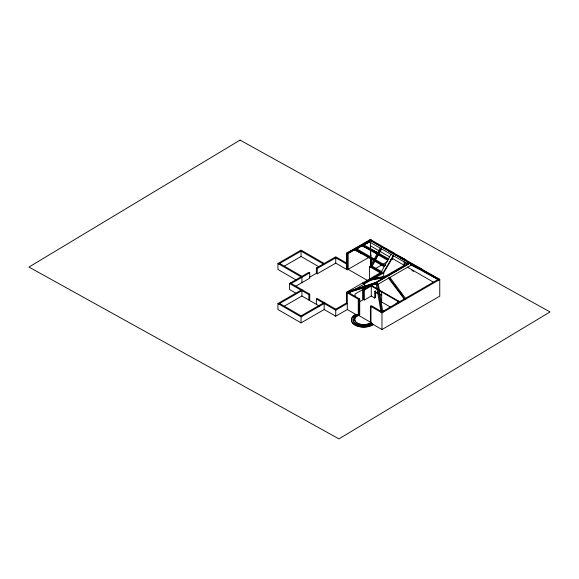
<?xml version="1.0" encoding="UTF-8"?>
<svg xmlns="http://www.w3.org/2000/svg" width="579" height="579" viewBox="0 0 579 579"><rect width="100%" height="100%" fill="white"/><g stroke="black" fill="none" stroke-linecap="round" stroke-linejoin="round"><path stroke-width="0.87" d="M364.488 244.591L369.684 241.537L363.67 244.997M373.882 259.776L376.965 254.123L379.086 253.407L388.922 259.081L387.669 260.304L362.881 245.988L363.019 245.424L369.699 241.566M363.011 244.432C363.713 245.872 365.052 243.889 363.503 245.127M369.54 279.1L369.54 266.644L370.408 266.145L373.491 260.492L356.215 250.504M362.063 245.937L377.356 253.407L380.244 248.13M371.277 266.644L374.36 260.991M377.834 254.622L374.751 260.275L384.579 265.949L385.455 265.457L375.619 259.776L374.751 260.275L355.897 249.383L355.513 249.426L362.584 253.247L361.875 253.776L354.681 249.867L355.506 250.099L355.036 249.636M381.098 248.623L378.225 253.906L362.881 245.988M370.408 267.143L372.145 266.145L375.228 260.492M375.619 259.776L378.695 254.123M379.086 253.407L381.554 248.883M384.586 265.956L384.195 266.673L373.491 260.492M381.098 272.318L390.941 254.304M369.54 241.95L370.408 240.451L371.342 240.915L371.277 239.952M393.235 255.629L382.835 273.317L370.408 266.145M349.028 292.836L383.703 272.818L393.648 255.896M381.098 312.356L376.191 283.826L377.124 282.284L409.997 263.307L422.424 269.481L421.555 269.98M407.696 264.06L408.629 262.519L406.154 263.09L407.696 264.06L409.997 263.307L411.3 265.059M362.801 244.599L361.868 245.04L369.54 240.603L362.063 244.931L363.54 244.258M369.684 241.566L364.495 244.533M296.434 280.156L277.942 269.481L277.942 263.474L301.058 250.128L324.175 263.474M278.81 263.973L301.058 251.127L301.058 256.468L318.703 266.658M284.26 266.166L301.058 256.468M296.434 293.502L289.5 289.5L289.5 283.493L308.86 272.318L309.729 272.818L309.729 278.159L295.818 286.185M309.613 277.218L316.373 273.317L316.373 267.976L335.733 256.801L346.524 263.032M291.237 283.493L309.729 272.818M316.373 267.976L317.241 268.482L335.733 257.8L335.733 263.141L317.241 273.816L316.373 273.317M371.79 323.661L381.966 329.538L439.758 296.173L439.758 279.491L370.408 239.453L346.423 253.298L346.423 269.315M354.297 249.752L347.291 253.797L346.423 253.298L369.54 240.951L369.54 239.952M355.832 248.869L370.473 240.415L411.177 263.959L439.758 279.491L381.966 312.855L370.408 306.182L370.408 322.199M355.513 249.426L358.046 248.036L357.178 247.537M353.052 319.456A10.697 6.181 0 0 0 359.935 325.601A10.697 6.181 0 0 0 372.145 323.647L373.296 324.537A12.325 7.114 0 0 1 355.014 325.08A12.325 7.114 0 0 1 355.962 314.527L347.291 309.519L335.733 316.192L324.175 309.519L301.058 322.865L277.942 309.519L277.942 303.512L301.927 289.666M278.81 304.011L301.927 290.665L301.927 296.007L283.515 306.638M381.105 247.631L382.039 247.088L394.393 253.298L393.525 253.797L389.066 251.612M335.733 263.141L347.291 269.814L370.408 256.468L370.408 242.232M367.701 247.588L377.971 253.052L363.019 245.424L377.356 253.407L377.971 253.052L363.88 244.946M385.353 249.788L386.265 249.259L385.404 248.76M308.86 294.668L309.729 294.168L309.729 299.509L308.86 300.009L308.86 294.668L289.5 283.493M370.987 265.754L370.987 263.25L371.566 262.917M370.698 258.929L370.698 264.769L371.277 264.437M392.656 253.298L393.525 252.799M316.373 304.344L316.373 299.01L317.241 298.511L336.602 309.685M375.858 268.338L387.315 261.722M390.369 259.957L392.656 258.639L405.083 265.812L405.083 262.251M301.058 315.859L323.306 303.012M277.942 303.512L301.058 316.858L325.043 303.012M347.291 309.519L347.291 292.836L377.052 283.326M363.474 283.493L381.966 272.818M385.129 276.335L404.214 265.312L404.214 261.751M364.343 288.668L355.093 294.002L355.093 296.622M364.343 289.334L372.833 284.434M374.381 283.536L383.703 278.152M386.758 276.393L405.083 265.812M364.343 289.999L371.277 285.997L377.219 289.428M412.161 264.56L410.931 263.771L412.161 264.56L377.486 284.579L374.823 283.037L407.768 264.017L368.678 241.45M335.733 309.186L346.423 303.012L347.291 303.512L335.733 310.185L316.373 299.01M358.85 299.509L359.718 299.01L359.718 315.027L358.85 315.526L358.85 299.509L346.423 292.337L346.423 303.012M375.612 291.671L375.612 297.505L374.743 298.011L374.743 291.338L375.612 290.832M359.624 301.731L363.474 299.509L363.474 289.037M362.606 289.413L362.606 299.01L364.343 300.009L371.277 296.007L374.743 298.011M375.228 293.727L377.537 292.395M370.408 306.182L371.277 305.683L381.206 311.415M397.86 302.014L398.439 301.348M396.702 303.345L398.439 301.681L378.709 290.289M382.733 311.415L404.214 299.01L405.083 299.509L389.045 277.906M438.896 278.991L405.083 298.511L405.951 299.01L389.913 277.406M395.551 304.344L396.13 303.678M369.684 241.841L347.291 253.797L347.291 269.814M365.009 243.585L368.099 242.174M355.897 249.18L356.765 248.876L374.751 259.276M375.691 282.538L347.291 291.838L359.718 299.01M347.291 292.836L376.191 283.826M387.25 275.865L371.277 278.991L372.145 279.491M386.381 276.364L370.408 279.491L371.277 279.99L385.144 277.602M374.743 279.042L376.48 278.745M378.21 278.441L379.947 278.144M354.681 249.867L362.584 253.247M400.379 258.183L405.083 260.47L405.951 259.971L395.03 254.594M421.056 268.692L409.809 263.17M411.712 265.03L415.57 266.926M411.539 265.066L420.788 269.604M392.736 253.269L404.214 258.972M366.051 246.676L377.551 252.618M410.779 264.733L438.896 279.99L429.792 274.736M370.408 240.451L412.639 264.835M422.301 270.415L428.294 273.867M389.587 256.866L370.408 245.793L371.088 265.58M407.384 267.136L433.432 282.176M411.98 270.458L413.515 271.341M377.356 253.407L388.053 259.587M370.987 263.25L371.566 263.583M370.698 264.769L371.277 265.102L371.277 259.262M372.145 266.145L381.966 271.819L346.423 292.337L377.124 282.284L381.966 312.855L381.966 329.538M347.291 252.799L348.16 253.298L348.16 269.315L367.339 280.388M369.54 266.644L381.966 273.816M334.865 257.3L346.423 263.973M377.486 288.914L371.277 285.331L371.277 296.007M379.035 289.811L399.886 301.847M397.86 301.681L399.307 302.513M397.281 302.347L398.728 303.179M362.606 282.993L364.343 283.992L364.343 300.009M374.743 291.338L381.677 295.341M300.19 250.627L323.306 263.973M390.232 306.95L381.677 302.014L381.677 292.004M382.256 311.039L383.993 311.039M279.679 263.474L301.927 276.321M277.942 263.474L301.927 277.319L301.927 282.661M372.145 323.422A10.697 6.181 0 0 1 356.172 323.972A10.697 6.181 0 0 1 357.12 314.744L358.271 315.417A9.076 5.24 0 0 0 357.323 323.299A9.076 5.24 0 0 0 370.987 322.756L372.145 323.647M373.296 324.312A12.325 7.114 0 0 1 355.014 324.855A12.325 7.114 0 0 1 355.962 314.303L357.12 314.969A10.697 6.181 0 0 0 353.653 317.755M356.715 314.962L358.22 315.83M290.368 282.993L309.729 294.168M301.927 296.007L319.456 306.125M279.671 303.512L301.927 316.358M394.987 285.114L396.05 286.525M400.306 292.163L402.427 294.986M388.277 277.862L404.214 299.01M378.355 284.079L382.835 312.356M370.408 239.453L370.473 240.415M370.408 246.459L370.755 256.461M370.813 258.154L371.074 265.768M398.439 301.008L398.439 302.014M392.656 256.859L392.656 259.305M383.703 272.818L383.703 277.269M370.987 306.515L370.987 322.756M370.698 254.76L370.698 256.432M358.271 299.177L358.271 315.417M335.733 310.185L335.733 316.192M324.175 303.512L324.175 309.519M317.241 268.482L317.241 273.816M301.058 316.858L301.058 322.865M356.375 248.919L355.897 249.383L356.765 248.876L355.513 248.42L356.375 248.919M357.178 248.536L355.897 249.383L358.046 248.036L357.178 248.536M240.061 140.111L28.95 267.057L338.947 438.889L550.05 311.936L240.061 140.111M370.987 322.532L358.271 315.193A9.076 5.24 0 0 0 357.323 323.082A9.076 5.24 0 0 0 370.987 322.532"/></g></svg>
